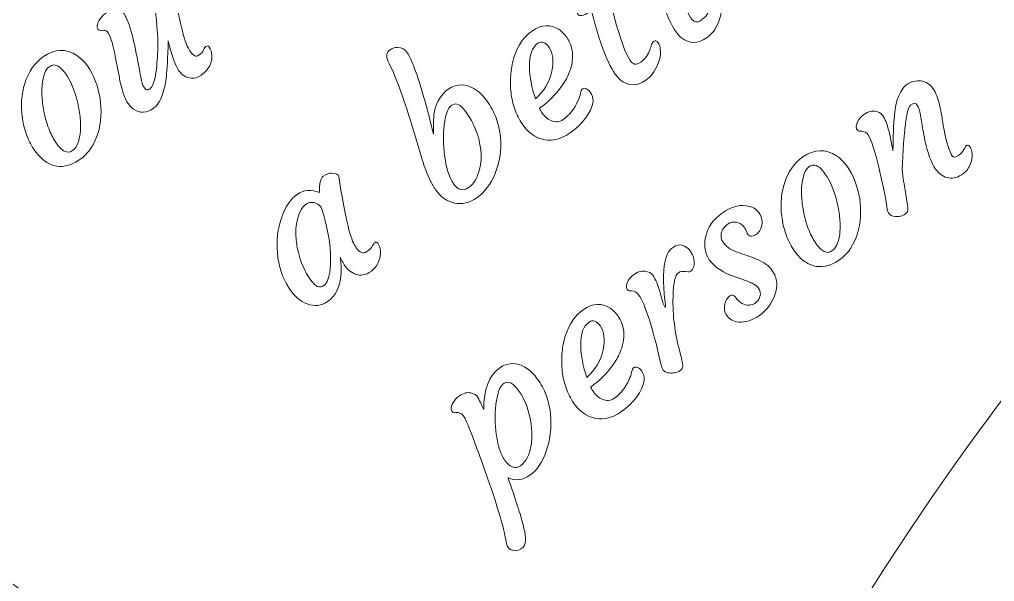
# Model space of a CAD drawing. Header units: inches. Extents: x -160 to 752, y 28 to 782.
# Drawn here: x 412.3 to 504.7, y 602.2 to 655.4 of the extents above; entities that cross this region are included whole.
import ezdxf

# ---------------------------------------------------------------- set-up
doc = ezdxf.new("R2010")
doc.units = ezdxf.units.IN
doc.header["$MEASUREMENT"] = 0
doc.layers.add('_U+0421_U+043B_U+043E_U+0439 1', color=7, linetype='Continuous')

# ---------------------------------------------------------------- blocks, each defined once
blk = doc.blocks.new('block 2')
at = {"layer": '_U+0421_U+043B_U+043E_U+0439 1', "color": 12, "lineweight": 9, "true_color": 0xe30513}
for points, knots in [([(305.09, 27.814), (184.245, 132.086), (55.294, 227.605), (-54.648, 344.614), (-130.379, 432.044), (-160.472, 554.527), (-106.382, 659.789), (-61.653, 746.823), (0.67, 769.936), (55.395, 761.155), (152.473, 745.576), (244.359, 626.028), (305.003, 559.166), (383.274, 640.557), (469.584, 781.891), (597.356, 753.442), (657.303, 740.096), (700.304, 699.787), (723.454, 645.646), (746.596, 591.535), (751.522, 539.494), (735.492, 482.616), (690.017, 321.273), (429.513, 136.472), (305.09, 27.814), (305.09, 27.814), (305.09, 27.814), (305.09, 27.814)], [0, 0, 0, 0, 1, 1, 1, 2, 2, 2, 3, 3, 3, 4, 4, 4, 5, 5, 5, 6, 6, 6, 7, 7, 7, 8, 8, 8, 9, 9, 9, 9]), ([(579.118, 671.93), (563.354, 665.622), (547.381, 659.031), (531.383, 646.389), (532.301, 644.661), (534.518, 644.383), (535.191, 644.395), (539.117, 644.461), (542.591, 643.975), (545.98, 643.63), (550.523, 642.98), (554.61, 640.093), (555.726, 635.532), (556.651, 631.762), (555.385, 629.448), (553.516, 628.288), (550.203, 626.23), (541.801, 629.264), (538.06, 630.661), (539.033, 625.346), (541.648, 616.895), (537.08, 614.424), (534.937, 613.265), (532.599, 613.354), (530.498, 614.373), (528.398, 615.393), (526.897, 616.824), (525.898, 618.945), (523.849, 623.294), (524.351, 630.522), (525.12, 635.357), (525.369, 636.915), (524.806, 638.649), (523.549, 639.64), (517.372, 633.804), (510.588, 626.303), (504.316, 617.896), (480.883, 586.487), (456.694, 534.634), (430.409, 501.711), (431.53, 500.106), (433.73, 499.782), (434.395, 499.874), (438.284, 500.413), (441.793, 500.35), (445.198, 500.417), (449.786, 500.32), (454.192, 497.948), (455.85, 493.555), (457.222, 489.924), (456.246, 487.475), (454.531, 486.097), (451.49, 483.654), (442.783, 485.652), (438.902, 486.587), (440.51, 481.428), (444.125, 473.355), (439.888, 470.351), (437.901, 468.941), (435.57, 468.748), (433.361, 469.506), (431.152, 470.264), (429.49, 471.504), (428.242, 473.489), (425.684, 477.558), (425.309, 484.795), (425.489, 489.687), (425.549, 491.264), (424.78, 492.917), (423.412, 493.75), (394.214, 462.004), (361.883, 456.554), (326.536, 457.856), (291.19, 459.158), (252.356, 466.426), (220.233, 490.946), (188.11, 515.465), (162.695, 557.236), (136.22, 588.276), (114.092, 614.217), (90.283, 633.239), (69.003, 643.796), (67.842, 642.221), (68.554, 640.101), (68.854, 639.5), (70.613, 635.989), (71.678, 632.646), (72.832, 629.442), (74.213, 625.065), (73.379, 620.133), (69.751, 617.151), (66.752, 614.687), (64.118, 614.827), (62.264, 616.01), (58.973, 618.105), (58.073, 626.994), (57.715, 630.969), (53.344, 627.792), (46.856, 621.779), (42.652, 624.828), (40.68, 626.258), (39.748, 628.403), (39.759, 630.739), (39.768, 633.074), (40.41, 635.046), (41.889, 636.865), (44.923, 640.593), (51.657, 643.269), (56.347, 644.667), (57.861, 645.118), (59.18, 646.376), (59.53, 647.939), (34.924, 656.842), (11.318, 654.929), (-10.354, 652.425)], [0, 0, 0, 0, 1, 1, 1, 2, 2, 2, 3, 3, 3, 4, 4, 4, 5, 5, 5, 6, 6, 6, 7, 7, 7, 8, 8, 8, 9, 9, 9, 10, 10, 10, 11, 11, 11, 12, 12, 12, 13, 13, 13, 14, 14, 14, 15, 15, 15, 16, 16, 16, 17, 17, 17, 18, 18, 18, 19, 19, 19, 20, 20, 20, 21, 21, 21, 22, 22, 22, 23, 23, 23, 24, 24, 24, 25, 25, 25, 26, 26, 26, 27, 27, 27, 28, 28, 28, 29, 29, 29, 30, 30, 30, 31, 31, 31, 32, 32, 32, 33, 33, 33, 34, 34, 34, 35, 35, 35, 36, 36, 36, 37, 37, 37, 38, 38, 38, 38]), ([(368.444, 630.967), (378.343, 624.631), (388.243, 618.295), (397.961, 611.693), (397.249, 610.259), (396.105, 609.49), (394.528, 609.413), (389.638, 609.174), (382.461, 608.18), (378.626, 605.282), (376.755, 603.869), (375.663, 602.106), (375.097, 599.841), (374.531, 597.574), (374.923, 595.269), (376.498, 593.41), (379.854, 589.447), (387.588, 593.741), (392.59, 595.784), (391.991, 591.837), (390.747, 582.991), (393.442, 580.171), (394.961, 578.58), (397.485, 577.817), (400.985, 579.496), (405.22, 581.525), (407.205, 586.117), (406.909, 590.697), (406.551, 594.084), (406.313, 597.585), (405.441, 601.414), (405.293, 602.069), (405.109, 604.297), (406.612, 605.55), (430.895, 588.411), (453.347, 569.482), (471.759, 543.656), (499.533, 504.695), (517.314, 450.946), (500.056, 389.009), (482.799, 327.073), (430.596, 256.903), (406.606, 207.427), (393.541, 180.483), (391.138, 191.769), (388.23, 141.243)], [0, 0, 0, 0, 1, 1, 1, 2, 2, 2, 3, 3, 3, 4, 4, 4, 5, 5, 5, 6, 6, 6, 7, 7, 7, 8, 8, 8, 9, 9, 9, 10, 10, 10, 11, 11, 11, 12, 12, 12, 13, 13, 13, 14, 14, 14, 15, 15, 15, 15]), ([(734.596, 615.171), (715.068, 606.429), (695.541, 597.686), (677.914, 587.377), (678.45, 585.495), (680.709, 584.446), (681.368, 584.317), (685.222, 583.563), (688.519, 582.363), (691.761, 581.318), (696.068, 579.734), (699.463, 576.059), (699.603, 571.365), (699.721, 567.486), (698, 565.487), (695.93, 564.742), (692.261, 563.42), (684.676, 568.141), (681.31, 570.287), (681.153, 564.886), (681.946, 556.076), (676.963, 554.612), (674.625, 553.926), (672.358, 554.5), (670.515, 555.936), (668.674, 557.372), (667.505, 559.084), (666.97, 561.367), (665.874, 566.047), (667.873, 573.012), (669.635, 577.58), (670.203, 579.052), (670.013, 580.865), (668.991, 582.097), (655.039, 573.103), (642.523, 562.613), (632.674, 550.234), (610.05, 521.798), (601.028, 481.695), (582.529, 450.134), (581.065, 450.78), (580.089, 452.319), (579.941, 453.891), (579.482, 458.765), (578.168, 465.89), (575.101, 469.592), (573.605, 471.397), (571.795, 472.41), (569.507, 472.874), (567.218, 473.338), (564.931, 472.842), (563.145, 471.185), (559.336, 467.655), (563.973, 460.121), (566.239, 455.216), (562.269, 455.637), (553.376, 456.483), (550.68, 453.665), (549.159, 452.076), (548.51, 449.519), (550.344, 446.098), (552.561, 441.96), (557.238, 440.182), (561.799, 440.684), (565.168, 441.193), (568.654, 441.588), (572.439, 442.63), (573.088, 442.808), (575.4, 442.795), (576.719, 441.35), (555.966, 411.271), (524.705, 390.147), (493.444, 369.023)], [0, 0, 0, 0, 1, 1, 1, 2, 2, 2, 3, 3, 3, 4, 4, 4, 5, 5, 5, 6, 6, 6, 7, 7, 7, 8, 8, 8, 9, 9, 9, 10, 10, 10, 11, 11, 11, 12, 12, 12, 13, 13, 13, 14, 14, 14, 15, 15, 15, 16, 16, 16, 17, 17, 17, 18, 18, 18, 19, 19, 19, 20, 20, 20, 21, 21, 21, 22, 22, 22, 23, 23, 23, 24, 24, 24, 24])]:
    blk.add_open_spline(points, degree=3, knots=knots, dxfattribs=at)
at = {"layer": '_U+0421_U+043B_U+043E_U+0439 1', "lineweight": 0}
for points, knots in [([(478.158, 657.305), (478.31, 657.411), (478.456, 657.361), (478.598, 657.156), (478.719, 656.984), (478.782, 656.779), (478.789, 656.545), (478.86, 656.147), (478.777, 655.66), (478.543, 655.096), (478.277, 654.451), (477.901, 653.964), (477.414, 653.626), (476.574, 653.042), (475.779, 653.044), (475.03, 653.642), (474.143, 654.352), (473.225, 656.523), (472.28, 660.16), (471.643, 659.792), (471.244, 659.67), (471.081, 659.791), (471.036, 659.827), (470.993, 659.872), (470.953, 659.928), (470.916, 659.982), (470.896, 660.062), (470.892, 660.171), (470.893, 660.279), (470.908, 660.393), (470.938, 660.516), (471.018, 660.794), (471.149, 661), (471.336, 661.13), (471.336, 661.13), (471.957, 661.562), (471.957, 661.562), (471.602, 663.276), (471.481, 664.307), (471.594, 664.659), (471.651, 664.822), (471.752, 664.951), (471.891, 665.048), (472.033, 665.146), (472.161, 665.212), (472.281, 665.24), (472.401, 665.268), (472.522, 665.276), (472.642, 665.257), (472.916, 665.217), (473.124, 665.1), (473.258, 664.907), (473.331, 664.803), (473.382, 664.66), (473.416, 664.481), (473.416, 664.481), (473.711, 662.817), (473.711, 662.817), (473.711, 662.817), (473.898, 662.947), (473.898, 662.947), (474.222, 663.172), (474.482, 663.357), (474.677, 663.5), (474.677, 663.5), (474.827, 663.604), (475.12, 663.816), (475.215, 663.89), (475.339, 663.98), (475.486, 664.083), (475.637, 664.187), (475.748, 664.186), (475.824, 664.076), (476.305, 663.385), (475.727, 662.473), (474.098, 661.34), (474.098, 661.34), (474.034, 661.296), (474.034, 661.296), (474.034, 661.296), (474.462, 659.545), (474.462, 659.545), (474.993, 657.498), (475.487, 656.147), (475.941, 655.494), (476.067, 655.312), (476.208, 655.2), (476.362, 655.156), (476.518, 655.109), (476.711, 655.168), (476.941, 655.328), (477.171, 655.488), (477.352, 655.673), (477.485, 655.881), (477.617, 656.092), (477.723, 656.293), (477.796, 656.49), (477.868, 656.683), (477.931, 656.854), (477.977, 657.005), (478.025, 657.153), (478.086, 657.255), (478.158, 657.305), (478.158, 657.305), (478.158, 657.305), (478.158, 657.305)], [0, 0, 0, 0, 1, 1, 1, 2, 2, 2, 3, 3, 3, 4, 4, 4, 5, 5, 5, 6, 6, 6, 7, 7, 7, 8, 8, 8, 9, 9, 9, 10, 10, 10, 11, 11, 11, 12, 12, 12, 13, 13, 13, 14, 14, 14, 15, 15, 15, 16, 16, 16, 17, 17, 17, 18, 18, 18, 19, 19, 19, 20, 20, 20, 21, 21, 21, 22, 22, 22, 23, 23, 23, 24, 24, 24, 25, 25, 25, 26, 26, 26, 27, 27, 27, 28, 28, 28, 29, 29, 29, 30, 30, 30, 31, 31, 31, 32, 32, 32, 33, 33, 33, 34, 34, 34, 35, 35, 35, 35]), ([(472.397, 653.301), (472.55, 653.407), (472.696, 653.358), (472.839, 653.151), (472.958, 652.98), (473.022, 652.774), (473.029, 652.541), (473.099, 652.143), (473.017, 651.656), (472.782, 651.092), (472.516, 650.447), (472.14, 649.96), (471.654, 649.621), (470.814, 649.038), (470.018, 649.04), (469.269, 649.638), (468.383, 650.348), (467.465, 652.519), (466.52, 656.156), (465.883, 655.788), (465.484, 655.666), (465.321, 655.787), (465.276, 655.823), (465.233, 655.868), (465.193, 655.924), (465.156, 655.978), (465.137, 656.058), (465.132, 656.167), (465.133, 656.275), (465.148, 656.389), (465.178, 656.512), (465.258, 656.79), (465.388, 656.996), (465.576, 657.126), (465.576, 657.126), (466.197, 657.558), (466.197, 657.558), (465.843, 659.272), (465.722, 660.303), (465.833, 660.654), (465.891, 660.817), (465.992, 660.947), (466.131, 661.044), (466.272, 661.142), (466.401, 661.208), (466.521, 661.236), (466.641, 661.263), (466.762, 661.272), (466.883, 661.252), (467.156, 661.213), (467.364, 661.096), (467.498, 660.903), (467.57, 660.798), (467.622, 660.656), (467.656, 660.477), (467.656, 660.477), (467.951, 658.813), (467.951, 658.813), (467.951, 658.813), (468.138, 658.943), (468.138, 658.943), (468.462, 659.168), (468.722, 659.353), (468.917, 659.496), (468.917, 659.496), (469.066, 659.6), (469.36, 659.812), (469.455, 659.886), (469.578, 659.976), (469.725, 660.079), (469.876, 660.183), (469.988, 660.181), (470.064, 660.072), (470.544, 659.381), (469.968, 658.469), (468.339, 657.336), (468.339, 657.336), (468.274, 657.292), (468.274, 657.292), (468.274, 657.292), (468.701, 655.541), (468.701, 655.541), (469.232, 653.494), (469.726, 652.143), (470.18, 651.49), (470.307, 651.308), (470.448, 651.196), (470.602, 651.152), (470.758, 651.105), (470.951, 651.164), (471.18, 651.324), (471.41, 651.484), (471.592, 651.669), (471.724, 651.877), (471.856, 652.087), (471.963, 652.288), (472.035, 652.486), (472.108, 652.679), (472.171, 652.85), (472.217, 653.001), (472.265, 653.149), (472.326, 653.251), (472.397, 653.301), (472.397, 653.301), (472.397, 653.301), (472.397, 653.301)], [0, 0, 0, 0, 1, 1, 1, 2, 2, 2, 3, 3, 3, 4, 4, 4, 5, 5, 5, 6, 6, 6, 7, 7, 7, 8, 8, 8, 9, 9, 9, 10, 10, 10, 11, 11, 11, 12, 12, 12, 13, 13, 13, 14, 14, 14, 15, 15, 15, 16, 16, 16, 17, 17, 17, 18, 18, 18, 19, 19, 19, 20, 20, 20, 21, 21, 21, 22, 22, 22, 23, 23, 23, 24, 24, 24, 25, 25, 25, 26, 26, 26, 27, 27, 27, 28, 28, 28, 29, 29, 29, 30, 30, 30, 31, 31, 31, 32, 32, 32, 33, 33, 33, 34, 34, 34, 35, 35, 35, 35]), ([(429.977, 652.816), (430.098, 652.9), (430.201, 652.884), (430.285, 652.764), (430.6, 652.309), (430.642, 651.77), (430.406, 651.15), (430.242, 650.742), (429.954, 650.396), (429.546, 650.111), (429.211, 649.879), (428.903, 649.779), (428.614, 649.813), (428.099, 649.872), (427.702, 650.108), (427.42, 650.514), (427.058, 651.033), (426.725, 651.976), (426.418, 653.342), (426.368, 651.696), (426.305, 650.581), (426.231, 649.998), (426.156, 649.414), (426.066, 648.939), (425.966, 648.575), (425.74, 647.783), (425.414, 647.24), (424.992, 646.946), (424.344, 646.496), (423.72, 646.474), (423.118, 646.885), (422.931, 647.014), (422.767, 647.189), (422.613, 647.411), (422.458, 647.633), (422.322, 647.908), (422.206, 648.236), (422.092, 648.56), (421.992, 648.916), (421.903, 649.299), (421.817, 649.68), (421.736, 650.076), (421.661, 650.487), (421.661, 650.487), (421.429, 651.723), (421.429, 651.723), (421.133, 653.307), (420.835, 654.163), (420.537, 654.29), (420.407, 654.346), (420.221, 654.363), (419.978, 654.341), (419.89, 654.336), (419.815, 654.375), (419.75, 654.468), (419.686, 654.559), (419.663, 654.674), (419.683, 654.811), (419.7, 654.946), (419.75, 655.087), (419.825, 655.235), (419.996, 655.532), (420.211, 655.769), (420.468, 655.948), (420.722, 656.124), (420.936, 656.233), (421.107, 656.273), (421.28, 656.31), (421.435, 656.314), (421.578, 656.291), (421.871, 656.236), (422.088, 656.106), (422.233, 655.897), (422.378, 655.689), (422.51, 655.431), (422.619, 655.126), (422.732, 654.82), (422.839, 654.477), (422.94, 654.099), (423.04, 653.72), (423.139, 653.321), (423.233, 652.906), (423.46, 651.809), (423.605, 651.081), (423.669, 650.721), (423.669, 650.721), (423.799, 649.918), (423.799, 649.918), (423.887, 649.443), (423.983, 649.133), (424.083, 648.989), (424.185, 648.842), (424.282, 648.754), (424.368, 648.727), (424.46, 648.699), (424.566, 648.729), (424.688, 648.814), (424.812, 648.9), (424.912, 649.057), (424.993, 649.284), (425.076, 649.512), (425.146, 649.788), (425.208, 650.116), (425.264, 650.445), (425.311, 650.807), (425.344, 651.206), (425.375, 651.605), (425.397, 652.009), (425.41, 652.418), (425.428, 653.225), (425.42, 653.854), (425.376, 654.304), (425.122, 657.032), (425.001, 658.468), (425.013, 658.607), (425.025, 658.949), (425.118, 659.18), (425.292, 659.301), (425.466, 659.422), (425.634, 659.511), (425.79, 659.56), (425.947, 659.614), (426.098, 659.636), (426.244, 659.626), (426.576, 659.618), (426.761, 659.505), (426.793, 659.288), (427.368, 655.744), (427.843, 653.594), (428.22, 652.84), (428.356, 652.586), (428.457, 652.414), (428.517, 652.325), (428.793, 651.929), (429.054, 651.812), (429.294, 651.98), (429.518, 652.136), (429.673, 652.307), (429.764, 652.49), (429.856, 652.672), (429.927, 652.781), (429.977, 652.816), (429.977, 652.816), (429.977, 652.816), (429.977, 652.816)], [0, 0, 0, 0, 1, 1, 1, 2, 2, 2, 3, 3, 3, 4, 4, 4, 5, 5, 5, 6, 6, 6, 7, 7, 7, 8, 8, 8, 9, 9, 9, 10, 10, 10, 11, 11, 11, 12, 12, 12, 13, 13, 13, 14, 14, 14, 15, 15, 15, 16, 16, 16, 17, 17, 17, 18, 18, 18, 19, 19, 19, 20, 20, 20, 21, 21, 21, 22, 22, 22, 23, 23, 23, 24, 24, 24, 25, 25, 25, 26, 26, 26, 27, 27, 27, 28, 28, 28, 29, 29, 29, 30, 30, 30, 31, 31, 31, 32, 32, 32, 33, 33, 33, 34, 34, 34, 35, 35, 35, 36, 36, 36, 37, 37, 37, 38, 38, 38, 39, 39, 39, 40, 40, 40, 41, 41, 41, 42, 42, 42, 43, 43, 43, 44, 44, 44, 45, 45, 45, 46, 46, 46, 47, 47, 47, 48, 48, 48, 48]), ([(459.865, 645.609), (459.57, 646.078), (459.341, 646.567), (459.184, 647.072), (459.027, 647.578), (458.92, 648.103), (458.87, 648.644), (458.821, 649.188), (458.821, 649.736), (458.875, 650.286), (458.928, 650.838), (459.036, 651.366), (459.2, 651.868), (459.557, 652.947), (460.118, 653.749), (460.884, 654.281), (461.777, 654.902), (462.626, 654.949), (463.439, 654.418), (463.719, 654.24), (463.971, 653.979), (464.203, 653.632), (464.436, 653.286), (464.591, 652.926), (464.668, 652.547), (464.743, 652.171), (464.753, 651.785), (464.697, 651.393), (464.64, 651), (464.524, 650.606), (464.35, 650.203), (464.175, 649.803), (463.953, 649.415), (463.682, 649.033), (463.121, 648.253), (462.424, 647.566), (461.583, 646.966), (461.612, 646.879), (461.675, 646.76), (461.772, 646.609), (461.87, 646.463), (461.997, 646.309), (462.16, 646.153), (462.323, 646), (462.495, 645.882), (462.682, 645.802), (463.09, 645.621), (463.47, 645.651), (463.826, 645.898), (464.433, 646.32), (464.897, 646.909), (465.224, 647.664), (465.347, 647.923), (465.425, 648.164), (465.465, 648.382), (465.503, 648.6), (465.571, 648.742), (465.665, 648.807), (465.758, 648.872), (465.88, 648.874), (466.028, 648.81), (466.176, 648.746), (466.303, 648.643), (466.401, 648.502), (466.593, 648.226), (466.68, 647.929), (466.666, 647.618), (466.465, 646.503), (465.712, 645.491), (464.412, 644.587), (463.643, 644.053), (462.866, 643.854), (462.083, 643.992), (461.196, 644.149), (460.458, 644.692), (459.865, 645.609), (459.865, 645.609), (459.865, 645.609), (459.865, 645.609)], [0, 0, 0, 0, 1, 1, 1, 2, 2, 2, 3, 3, 3, 4, 4, 4, 5, 5, 5, 6, 6, 6, 7, 7, 7, 8, 8, 8, 9, 9, 9, 10, 10, 10, 11, 11, 11, 12, 12, 12, 13, 13, 13, 14, 14, 14, 15, 15, 15, 16, 16, 16, 17, 17, 17, 18, 18, 18, 19, 19, 19, 20, 20, 20, 21, 21, 21, 22, 22, 22, 23, 23, 23, 24, 24, 24, 25, 25, 25, 26, 26, 26, 26]), ([(461.433, 653.119), (460.885, 652.738), (460.619, 651.995), (460.634, 650.889), (460.656, 649.945), (460.847, 648.934), (461.204, 647.865), (462.013, 648.563), (462.532, 649.431), (462.757, 650.48), (462.955, 651.455), (462.874, 652.2), (462.513, 652.719), (462.154, 653.236), (461.794, 653.371), (461.433, 653.119), (461.433, 653.119), (461.433, 653.119), (461.433, 653.119)], [0, 0, 0, 0, 1, 1, 1, 2, 2, 2, 3, 3, 3, 4, 4, 4, 5, 5, 5, 6, 6, 6, 6]), ([(415.843, 641.491), (415.478, 641.547), (415.123, 641.693), (414.772, 641.929), (414.424, 642.163), (414.095, 642.498), (413.785, 642.933), (413.474, 643.368), (413.219, 643.85), (413.019, 644.377), (412.819, 644.905), (412.676, 645.448), (412.594, 646.01), (412.508, 646.574), (412.486, 647.137), (412.52, 647.704), (412.555, 648.269), (412.654, 648.813), (412.816, 649.327), (413.171, 650.443), (413.761, 651.285), (414.579, 651.854), (415.657, 652.604), (416.713, 652.639), (417.754, 651.958), (418.5, 651.461), (419.091, 650.645), (419.527, 649.504), (419.929, 648.458), (420.097, 647.36), (420.031, 646.204), (419.97, 645.054), (419.656, 644.05), (419.084, 643.188), (418.795, 642.753), (418.458, 642.404), (418.076, 642.138), (417.69, 641.87), (417.314, 641.68), (416.946, 641.571), (416.577, 641.462), (416.207, 641.435), (415.843, 641.491), (415.843, 641.491), (415.843, 641.491), (415.843, 641.491)], [0, 0, 0, 0, 1, 1, 1, 2, 2, 2, 3, 3, 3, 4, 4, 4, 5, 5, 5, 6, 6, 6, 7, 7, 7, 8, 8, 8, 9, 9, 9, 10, 10, 10, 11, 11, 11, 12, 12, 12, 13, 13, 13, 14, 14, 14, 15, 15, 15, 15]), ([(451.774, 639.219), (451.564, 639.521), (451.386, 639.83), (451.237, 640.135), (451.089, 640.445), (450.952, 640.762), (450.827, 641.096), (450.701, 641.425), (450.584, 641.765), (450.477, 642.107), (450.477, 642.107), (449.492, 645.398), (449.492, 645.398), (448.675, 648.056), (447.932, 650.056), (447.259, 651.401), (447.013, 651.881), (447.072, 652.252), (447.444, 652.51), (447.664, 652.662), (447.889, 652.732), (448.121, 652.723), (448.554, 652.69), (448.852, 652.545), (449.024, 652.287), (449.193, 652.027), (449.35, 651.72), (449.502, 651.365), (449.652, 651.006), (449.804, 650.611), (449.957, 650.174), (450.11, 649.737), (450.259, 649.272), (450.408, 648.777), (450.778, 647.503), (451.035, 646.574), (451.181, 645.993), (451.181, 645.993), (451.547, 644.513), (451.547, 644.513), (451.511, 645.535), (451.548, 646.275), (451.652, 646.737), (451.874, 647.645), (452.298, 648.313), (452.919, 648.744), (453.834, 649.381), (454.774, 649.328), (455.743, 648.581), (456.071, 648.32), (456.406, 647.946), (456.748, 647.454), (457.089, 646.965), (457.357, 646.425), (457.547, 645.843), (457.739, 645.258), (457.859, 644.675), (457.901, 644.089), (457.943, 643.503), (457.919, 642.927), (457.826, 642.366), (457.731, 641.804), (457.586, 641.283), (457.388, 640.796), (456.966, 639.776), (456.396, 639.015), (455.682, 638.519), (454.96, 638.017), (454.24, 637.842), (453.523, 637.994), (452.816, 638.154), (452.231, 638.561), (451.774, 639.219), (451.774, 639.219), (451.774, 639.219), (451.774, 639.219)], [0, 0, 0, 0, 1, 1, 1, 2, 2, 2, 3, 3, 3, 4, 4, 4, 5, 5, 5, 6, 6, 6, 7, 7, 7, 8, 8, 8, 9, 9, 9, 10, 10, 10, 11, 11, 11, 12, 12, 12, 13, 13, 13, 14, 14, 14, 15, 15, 15, 16, 16, 16, 17, 17, 17, 18, 18, 18, 19, 19, 19, 20, 20, 20, 21, 21, 21, 22, 22, 22, 23, 23, 23, 24, 24, 24, 25, 25, 25, 25]), ([(414.699, 646.334), (414.809, 645.839), (414.963, 645.355), (415.154, 644.885), (415.348, 644.412), (415.573, 643.997), (415.826, 643.638), (416.085, 643.278), (416.34, 643.031), (416.59, 642.899), (416.841, 642.768), (417.085, 642.787), (417.326, 642.954), (417.566, 643.122), (417.746, 643.365), (417.864, 643.693), (417.983, 644.018), (418.057, 644.396), (418.088, 644.821), (418.12, 645.244), (418.108, 645.7), (418.053, 646.19), (418.001, 646.681), (417.911, 647.17), (417.79, 647.658), (417.523, 648.722), (417.156, 649.574), (416.695, 650.222), (416.295, 650.797), (415.922, 651.081), (415.579, 651.073), (415.441, 651.072), (415.286, 651.008), (415.118, 650.891), (414.947, 650.772), (414.806, 650.564), (414.694, 650.256), (414.581, 649.946), (414.504, 649.588), (414.467, 649.173), (414.43, 648.758), (414.43, 648.306), (414.471, 647.815), (414.511, 647.323), (414.587, 646.832), (414.699, 646.334), (414.699, 646.334), (414.699, 646.334), (414.699, 646.334)], [0, 0, 0, 0, 1, 1, 1, 2, 2, 2, 3, 3, 3, 4, 4, 4, 5, 5, 5, 6, 6, 6, 7, 7, 7, 8, 8, 8, 9, 9, 9, 10, 10, 10, 11, 11, 11, 12, 12, 12, 13, 13, 13, 14, 14, 14, 15, 15, 15, 16, 16, 16, 16]), ([(496.754, 647.261), (496.593, 647.149), (496.473, 646.831), (496.389, 646.312), (496.307, 645.796), (496.245, 645.332), (496.204, 644.922), (496.204, 644.922), (496.093, 643.662), (496.093, 643.662), (496.093, 643.662), (495.948, 641.129), (495.948, 641.129), (496.046, 640.344), (496.138, 639.702), (496.231, 639.199), (496.231, 639.199), (496.441, 637.995), (496.441, 637.995), (496.487, 637.694), (496.5, 637.469), (496.483, 637.323), (496.466, 637.176), (496.388, 637.054), (496.249, 636.957), (496.11, 636.861), (495.962, 636.794), (495.799, 636.755), (495.637, 636.714), (495.48, 636.7), (495.332, 636.713), (495.016, 636.744), (494.791, 636.856), (494.653, 637.055), (494.597, 637.135), (494.548, 637.326), (494.504, 637.637), (494.504, 637.637), (494.36, 638.482), (494.36, 638.482), (494.323, 638.734), (494.265, 639.051), (494.189, 639.43), (494.189, 639.43), (493.883, 640.808), (493.883, 640.808), (493.425, 642.779), (493.043, 643.99), (492.73, 644.44), (492.563, 644.68), (492.36, 644.801), (492.125, 644.809), (492.125, 644.809), (491.89, 644.809), (491.89, 644.809), (491.811, 644.809), (491.744, 644.854), (491.68, 644.947), (491.616, 645.038), (491.589, 645.15), (491.601, 645.282), (491.616, 645.415), (491.657, 645.55), (491.727, 645.695), (491.879, 645.979), (492.076, 646.203), (492.311, 646.367), (492.55, 646.532), (492.753, 646.634), (492.919, 646.674), (493.087, 646.712), (493.245, 646.719), (493.395, 646.692), (493.715, 646.643), (493.944, 646.518), (494.082, 646.32), (494.22, 646.122), (494.335, 645.904), (494.427, 645.67), (494.515, 645.434), (494.595, 645.188), (494.662, 644.926), (494.731, 644.668), (494.789, 644.411), (494.847, 644.153), (494.901, 643.897), (494.942, 643.672), (494.978, 643.478), (494.978, 643.478), (495.055, 643.031), (495.055, 643.031), (495.072, 642.921), (495.079, 642.887), (495.079, 642.933), (495.098, 644.138), (495.121, 644.923), (495.142, 645.279), (495.142, 645.279), (495.234, 646.319), (495.234, 646.319), (495.309, 647.07), (495.41, 647.6), (495.536, 647.91), (495.782, 648.549), (496.039, 648.957), (496.305, 649.143), (496.573, 649.329), (496.82, 649.453), (497.051, 649.511), (497.279, 649.57), (497.507, 649.585), (497.73, 649.554), (498.202, 649.486), (498.583, 649.246), (498.869, 648.835), (499.156, 648.422), (499.363, 647.924), (499.486, 647.342), (499.609, 646.766), (499.701, 646.285), (499.755, 645.911), (499.814, 645.535), (499.878, 645.158), (499.951, 644.784), (500.166, 643.641), (500.414, 642.868), (500.689, 642.472), (500.811, 642.296), (501.013, 642.302), (501.298, 642.499), (501.517, 642.651), (501.684, 642.839), (501.798, 643.057), (501.912, 643.275), (501.997, 643.405), (502.048, 643.441), (502.158, 643.517), (502.252, 643.5), (502.328, 643.39), (502.651, 642.927), (502.684, 642.371), (502.426, 641.727), (502.256, 641.292), (502.039, 640.982), (501.771, 640.796), (501.503, 640.61), (501.265, 640.484), (501.051, 640.422), (500.835, 640.356), (500.615, 640.341), (500.392, 640.369), (499.891, 640.434), (499.467, 640.714), (499.123, 641.209), (498.701, 641.816), (498.367, 642.707), (498.115, 643.881), (497.961, 644.695), (497.861, 645.256), (497.815, 645.566), (497.815, 645.566), (497.697, 646.309), (497.697, 646.309), (497.625, 646.755), (497.521, 647.075), (497.387, 647.268), (497.253, 647.461), (497.043, 647.461), (496.754, 647.261), (496.754, 647.261), (496.754, 647.261), (496.754, 647.261)], [0, 0, 0, 0, 1, 1, 1, 2, 2, 2, 3, 3, 3, 4, 4, 4, 5, 5, 5, 6, 6, 6, 7, 7, 7, 8, 8, 8, 9, 9, 9, 10, 10, 10, 11, 11, 11, 12, 12, 12, 13, 13, 13, 14, 14, 14, 15, 15, 15, 16, 16, 16, 17, 17, 17, 18, 18, 18, 19, 19, 19, 20, 20, 20, 21, 21, 21, 22, 22, 22, 23, 23, 23, 24, 24, 24, 25, 25, 25, 26, 26, 26, 27, 27, 27, 28, 28, 28, 29, 29, 29, 30, 30, 30, 31, 31, 31, 32, 32, 32, 33, 33, 33, 34, 34, 34, 35, 35, 35, 36, 36, 36, 37, 37, 37, 38, 38, 38, 39, 39, 39, 40, 40, 40, 41, 41, 41, 42, 42, 42, 43, 43, 43, 44, 44, 44, 45, 45, 45, 46, 46, 46, 47, 47, 47, 48, 48, 48, 49, 49, 49, 50, 50, 50, 51, 51, 51, 52, 52, 52, 53, 53, 53, 54, 54, 54, 55, 55, 55, 56, 56, 56, 57, 57, 57, 57]), ([(454.864, 639.462), (455.353, 639.802), (455.701, 640.369), (455.902, 641.16), (456.21, 642.366), (456.068, 643.684), (455.469, 645.112), (455.274, 645.58), (455.023, 646.037), (454.717, 646.478), (454.409, 646.92), (454.143, 647.195), (453.922, 647.302), (453.698, 647.413), (453.483, 647.395), (453.278, 647.252), (453.072, 647.109), (452.913, 646.875), (452.805, 646.551), (452.696, 646.228), (452.615, 645.843), (452.563, 645.398), (452.506, 644.954), (452.482, 644.469), (452.491, 643.943), (452.499, 643.417), (452.539, 642.897), (452.612, 642.381), (452.774, 641.247), (453.059, 640.386), (453.468, 639.797), (453.877, 639.208), (454.34, 639.097), (454.864, 639.462), (454.864, 639.462), (454.864, 639.462), (454.864, 639.462)], [0, 0, 0, 0, 1, 1, 1, 2, 2, 2, 3, 3, 3, 4, 4, 4, 5, 5, 5, 6, 6, 6, 7, 7, 7, 8, 8, 8, 9, 9, 9, 10, 10, 10, 11, 11, 11, 12, 12, 12, 12]), ([(487.818, 632.001), (487.453, 632.057), (487.098, 632.203), (486.747, 632.439), (486.398, 632.673), (486.07, 633.008), (485.759, 633.443), (485.449, 633.878), (485.193, 634.36), (484.993, 634.887), (484.793, 635.415), (484.65, 635.958), (484.569, 636.52), (484.483, 637.084), (484.461, 637.647), (484.494, 638.215), (484.53, 638.779), (484.628, 639.324), (484.791, 639.837), (485.146, 640.953), (485.735, 641.795), (486.554, 642.364), (487.632, 643.114), (488.687, 643.149), (489.728, 642.468), (490.474, 641.971), (491.065, 641.155), (491.501, 640.014), (491.903, 638.968), (492.071, 637.87), (492.005, 636.714), (491.943, 635.564), (491.63, 634.56), (491.058, 633.698), (490.769, 633.263), (490.432, 632.914), (490.051, 632.648), (489.665, 632.381), (489.289, 632.191), (488.921, 632.081), (488.552, 631.972), (488.181, 631.945), (487.818, 632.001), (487.818, 632.001), (487.818, 632.001), (487.818, 632.001)], [0, 0, 0, 0, 1, 1, 1, 2, 2, 2, 3, 3, 3, 4, 4, 4, 5, 5, 5, 6, 6, 6, 7, 7, 7, 8, 8, 8, 9, 9, 9, 10, 10, 10, 11, 11, 11, 12, 12, 12, 13, 13, 13, 14, 14, 14, 15, 15, 15, 15]), ([(486.673, 636.844), (486.783, 636.349), (486.937, 635.865), (487.129, 635.395), (487.322, 634.922), (487.547, 634.507), (487.801, 634.148), (488.059, 633.788), (488.314, 633.541), (488.565, 633.409), (488.815, 633.278), (489.06, 633.297), (489.301, 633.464), (489.541, 633.632), (489.721, 633.876), (489.839, 634.203), (489.957, 634.528), (490.032, 634.906), (490.062, 635.331), (490.094, 635.754), (490.082, 636.21), (490.027, 636.7), (489.975, 637.191), (489.886, 637.681), (489.764, 638.168), (489.497, 639.232), (489.131, 640.085), (488.669, 640.732), (488.269, 641.307), (487.896, 641.591), (487.554, 641.583), (487.415, 641.582), (487.261, 641.519), (487.092, 641.402), (486.921, 641.283), (486.781, 641.074), (486.669, 640.766), (486.555, 640.456), (486.478, 640.098), (486.442, 639.683), (486.405, 639.268), (486.405, 638.817), (486.446, 638.325), (486.485, 637.833), (486.561, 637.342), (486.673, 636.844), (486.673, 636.844), (486.673, 636.844), (486.673, 636.844)], [0, 0, 0, 0, 1, 1, 1, 2, 2, 2, 3, 3, 3, 4, 4, 4, 5, 5, 5, 6, 6, 6, 7, 7, 7, 8, 8, 8, 9, 9, 9, 10, 10, 10, 11, 11, 11, 12, 12, 12, 13, 13, 13, 14, 14, 14, 15, 15, 15, 16, 16, 16, 16]), ([(444.232, 633.766), (444.565, 633.287), (444.901, 633.163), (445.241, 633.399), (445.476, 633.563), (445.647, 633.734), (445.748, 633.915), (445.853, 634.095), (445.931, 634.205), (445.982, 634.24), (446.092, 634.316), (446.189, 634.297), (446.269, 634.182), (446.581, 633.732), (446.614, 633.183), (446.368, 632.532), (446.106, 631.847), (445.659, 631.412), (445.022, 631.224), (444.599, 631.108), (444.168, 631.193), (443.729, 631.475), (443.51, 631.625), (443.34, 631.784), (443.224, 631.95), (443.035, 632.223), (442.863, 632.528), (442.706, 632.868), (442.909, 631.536), (442.781, 630.431), (442.321, 629.556), (442.135, 629.209), (441.88, 628.924), (441.555, 628.699), (441.232, 628.474), (440.905, 628.346), (440.576, 628.311), (440.245, 628.28), (439.916, 628.325), (439.583, 628.443), (438.902, 628.699), (438.321, 629.208), (437.836, 629.97), (437.221, 630.923), (436.862, 632.027), (436.757, 633.279), (436.653, 634.445), (436.778, 635.544), (437.139, 636.577), (437.488, 637.622), (437.982, 638.361), (438.613, 638.8), (439.248, 639.241), (439.957, 639.306), (440.749, 638.995), (440.703, 639.824), (440.824, 640.336), (441.098, 640.528), (441.396, 640.734), (441.658, 640.837), (441.887, 640.833), (442.321, 640.826), (442.551, 640.712), (442.573, 640.497), (443.129, 636.9), (443.617, 634.759), (444.037, 634.075), (444.095, 633.976), (444.16, 633.87), (444.232, 633.766), (444.232, 633.766), (444.232, 633.766), (444.232, 633.766)], [0, 0, 0, 0, 1, 1, 1, 2, 2, 2, 3, 3, 3, 4, 4, 4, 5, 5, 5, 6, 6, 6, 7, 7, 7, 8, 8, 8, 9, 9, 9, 10, 10, 10, 11, 11, 11, 12, 12, 12, 13, 13, 13, 14, 14, 14, 15, 15, 15, 16, 16, 16, 17, 17, 17, 18, 18, 18, 19, 19, 19, 20, 20, 20, 21, 21, 21, 22, 22, 22, 23, 23, 23, 24, 24, 24, 24]), ([(439.902, 630.712), (440.34, 630.084), (440.758, 629.91), (441.16, 630.189), (441.467, 630.403), (441.664, 630.929), (441.751, 631.763), (441.876, 632.989), (441.739, 634.43), (441.341, 636.081), (441.22, 636.604), (441.073, 637.106), (440.9, 637.588), (440.632, 637.929), (440.3, 638.087), (439.909, 638.062), (439.774, 638.056), (439.614, 637.984), (439.429, 637.855), (439.244, 637.727), (439.074, 637.51), (438.921, 637.2), (438.766, 636.891), (438.654, 636.539), (438.585, 636.142), (438.516, 635.744), (438.493, 635.316), (438.515, 634.855), (438.537, 634.395), (438.602, 633.924), (438.712, 633.441), (438.954, 632.414), (439.35, 631.507), (439.902, 630.712), (439.902, 630.712), (439.902, 630.712), (439.902, 630.712)], [0, 0, 0, 0, 1, 1, 1, 2, 2, 2, 3, 3, 3, 4, 4, 4, 5, 5, 5, 6, 6, 6, 7, 7, 7, 8, 8, 8, 9, 9, 9, 10, 10, 10, 11, 11, 11, 12, 12, 12, 12]), ([(479.328, 627.357), (479.216, 627.518), (479.149, 627.694), (479.122, 627.881), (479.095, 628.069), (479.103, 628.245), (479.14, 628.414), (479.219, 628.77), (479.378, 629.031), (479.619, 629.198), (479.827, 629.344), (480.007, 629.309), (480.155, 629.095), (480.535, 628.549), (480.975, 628.296), (481.486, 628.334), (481.671, 628.347), (481.836, 628.402), (481.977, 628.501), (482.116, 628.597), (482.225, 628.697), (482.305, 628.795), (482.381, 628.896), (482.439, 629.012), (482.475, 629.137), (482.556, 629.419), (482.526, 629.664), (482.381, 629.873), (482.236, 630.081), (482.056, 630.242), (481.84, 630.354), (481.622, 630.46), (481.377, 630.563), (481.103, 630.659), (481.103, 630.659), (480.22, 630.977), (480.22, 630.977), (479.012, 631.375), (478.162, 631.928), (477.671, 632.634), (477.265, 633.217), (477.144, 633.923), (477.31, 634.74), (477.499, 635.673), (478.038, 636.445), (478.921, 637.058), (479.694, 637.596), (480.43, 637.826), (481.13, 637.745), (481.7, 637.685), (482.122, 637.454), (482.397, 637.058), (482.684, 636.646), (482.755, 636.207), (482.612, 635.744), (482.484, 635.329), (482.258, 635.049), (481.936, 634.913), (481.792, 634.852), (481.651, 634.849), (481.511, 634.903), (481.373, 634.958), (481.28, 635.063), (481.231, 635.224), (481.181, 635.383), (481.107, 635.535), (481.011, 635.674), (480.912, 635.816), (480.794, 635.928), (480.659, 636.013), (480.522, 636.097), (480.383, 636.15), (480.236, 636.171), (479.93, 636.217), (479.681, 636.171), (479.477, 636.029), (479.277, 635.89), (479.129, 635.75), (479.027, 635.616), (478.93, 635.481), (478.86, 635.337), (478.818, 635.185), (478.743, 634.855), (478.803, 634.552), (478.992, 634.279), (479.183, 634.003), (479.395, 633.801), (479.627, 633.668), (479.858, 633.535), (480.116, 633.417), (480.389, 633.313), (480.666, 633.212), (480.956, 633.116), (481.262, 633.023), (481.563, 632.931), (481.862, 632.822), (482.155, 632.692), (482.85, 632.393), (483.336, 632.044), (483.614, 631.643), (483.891, 631.244), (484.041, 630.852), (484.063, 630.466), (484.08, 630.082), (484.025, 629.698), (483.894, 629.321), (483.618, 628.503), (483.126, 627.847), (482.422, 627.358), (481.748, 626.889), (481.101, 626.678), (480.486, 626.73), (479.972, 626.778), (479.586, 626.985), (479.328, 627.357), (479.328, 627.357), (479.328, 627.357), (479.328, 627.357)], [0, 0, 0, 0, 1, 1, 1, 2, 2, 2, 3, 3, 3, 4, 4, 4, 5, 5, 5, 6, 6, 6, 7, 7, 7, 8, 8, 8, 9, 9, 9, 10, 10, 10, 11, 11, 11, 12, 12, 12, 13, 13, 13, 14, 14, 14, 15, 15, 15, 16, 16, 16, 17, 17, 17, 18, 18, 18, 19, 19, 19, 20, 20, 20, 21, 21, 21, 22, 22, 22, 23, 23, 23, 24, 24, 24, 25, 25, 25, 26, 26, 26, 27, 27, 27, 28, 28, 28, 29, 29, 29, 30, 30, 30, 31, 31, 31, 32, 32, 32, 33, 33, 33, 34, 34, 34, 35, 35, 35, 36, 36, 36, 37, 37, 37, 38, 38, 38, 39, 39, 39, 39]), ([(474.022, 621.9), (473.862, 621.907), (473.717, 621.933), (473.588, 621.987), (473.456, 622.041), (473.366, 622.102), (473.311, 622.168), (473.257, 622.236), (473.21, 622.331), (473.175, 622.457), (473.138, 622.583), (473.098, 622.737), (473.053, 622.924), (472.296, 626.29), (471.604, 628.421), (470.979, 629.32), (470.79, 629.557), (470.58, 629.677), (470.349, 629.672), (470.349, 629.672), (470.118, 629.673), (470.118, 629.673), (470.044, 629.677), (469.977, 629.722), (469.909, 629.814), (469.844, 629.903), (469.814, 630.014), (469.823, 630.143), (469.836, 630.274), (469.873, 630.408), (469.938, 630.549), (470.079, 630.825), (470.269, 631.044), (470.507, 631.209), (470.745, 631.375), (470.948, 631.477), (471.117, 631.519), (471.288, 631.558), (471.452, 631.569), (471.606, 631.545), (471.935, 631.496), (472.176, 631.366), (472.324, 631.159), (472.469, 630.95), (472.595, 630.724), (472.692, 630.475), (472.792, 630.227), (472.881, 629.975), (472.954, 629.721), (473.03, 629.468), (473.097, 629.224), (473.16, 628.991), (473.222, 628.76), (473.271, 628.592), (473.312, 628.485), (473.399, 628.276), (473.463, 628.15), (473.505, 628.112), (473.555, 628.309), (473.555, 628.468), (473.51, 628.591), (473.51, 628.591), (473.411, 629.383), (473.411, 629.383), (473.241, 631.078), (473.343, 632.347), (473.713, 633.196), (473.824, 633.436), (474.013, 633.648), (474.276, 633.83), (474.541, 634.014), (474.818, 634.072), (475.109, 633.996), (475.401, 633.925), (475.63, 633.779), (475.791, 633.558), (475.955, 633.338), (476.072, 633.142), (476.134, 632.967), (476.198, 632.789), (476.236, 632.609), (476.25, 632.424), (476.278, 632.011), (476.172, 631.719), (475.929, 631.55), (475.859, 631.502), (475.781, 631.483), (475.69, 631.488), (475.69, 631.488), (475.415, 631.518), (475.415, 631.518), (475.135, 631.55), (474.917, 631.509), (474.759, 631.4), (474.599, 631.288), (474.479, 631.05), (474.396, 630.683), (474.314, 630.316), (474.266, 629.882), (474.249, 629.382), (474.18, 627.716), (474.356, 626.025), (474.776, 624.309), (474.776, 624.309), (475.063, 623.159), (475.063, 623.159), (475.132, 622.873), (475.165, 622.658), (475.163, 622.514), (475.162, 622.371), (475.095, 622.252), (474.961, 622.159), (474.829, 622.068), (474.679, 621.999), (474.511, 621.957), (474.343, 621.912), (474.18, 621.894), (474.022, 621.9), (474.022, 621.9), (474.022, 621.9), (474.022, 621.9)], [0, 0, 0, 0, 1, 1, 1, 2, 2, 2, 3, 3, 3, 4, 4, 4, 5, 5, 5, 6, 6, 6, 7, 7, 7, 8, 8, 8, 9, 9, 9, 10, 10, 10, 11, 11, 11, 12, 12, 12, 13, 13, 13, 14, 14, 14, 15, 15, 15, 16, 16, 16, 17, 17, 17, 18, 18, 18, 19, 19, 19, 20, 20, 20, 21, 21, 21, 22, 22, 22, 23, 23, 23, 24, 24, 24, 25, 25, 25, 26, 26, 26, 27, 27, 27, 28, 28, 28, 29, 29, 29, 30, 30, 30, 31, 31, 31, 32, 32, 32, 33, 33, 33, 34, 34, 34, 35, 35, 35, 36, 36, 36, 37, 37, 37, 38, 38, 38, 39, 39, 39, 40, 40, 40, 40]), ([(464.721, 619.223), (464.426, 619.693), (464.197, 620.181), (464.04, 620.687), (463.883, 621.193), (463.776, 621.717), (463.725, 622.258), (463.677, 622.803), (463.677, 623.351), (463.731, 623.9), (463.783, 624.453), (463.892, 624.981), (464.055, 625.483), (464.413, 626.561), (464.974, 627.363), (465.739, 627.895), (466.633, 628.516), (467.481, 628.563), (468.294, 628.033), (468.574, 627.854), (468.827, 627.593), (469.058, 627.247), (469.292, 626.901), (469.447, 626.54), (469.524, 626.161), (469.599, 625.785), (469.609, 625.399), (469.553, 625.007), (469.496, 624.614), (469.381, 624.221), (469.205, 623.817), (469.031, 623.417), (468.809, 623.029), (468.538, 622.647), (467.977, 621.868), (467.28, 621.181), (466.439, 620.581), (466.468, 620.493), (466.531, 620.375), (466.628, 620.224), (466.725, 620.077), (466.852, 619.923), (467.016, 619.768), (467.179, 619.614), (467.352, 619.497), (467.539, 619.416), (467.946, 619.235), (468.326, 619.265), (468.681, 619.512), (469.289, 619.935), (469.753, 620.523), (470.081, 621.279), (470.202, 621.538), (470.281, 621.779), (470.32, 621.996), (470.359, 622.214), (470.427, 622.356), (470.521, 622.422), (470.615, 622.487), (470.736, 622.488), (470.884, 622.424), (471.032, 622.36), (471.159, 622.258), (471.257, 622.116), (471.448, 621.841), (471.535, 621.544), (471.522, 621.233), (471.321, 620.117), (470.568, 619.105), (469.267, 618.202), (468.5, 617.668), (467.722, 617.468), (466.939, 617.607), (466.052, 617.764), (465.314, 618.306), (464.721, 619.223), (464.721, 619.223), (464.721, 619.223), (464.721, 619.223)], [0, 0, 0, 0, 1, 1, 1, 2, 2, 2, 3, 3, 3, 4, 4, 4, 5, 5, 5, 6, 6, 6, 7, 7, 7, 8, 8, 8, 9, 9, 9, 10, 10, 10, 11, 11, 11, 12, 12, 12, 13, 13, 13, 14, 14, 14, 15, 15, 15, 16, 16, 16, 17, 17, 17, 18, 18, 18, 19, 19, 19, 20, 20, 20, 21, 21, 21, 22, 22, 22, 23, 23, 23, 24, 24, 24, 25, 25, 25, 26, 26, 26, 26]), ([(466.289, 626.734), (465.74, 626.352), (465.476, 625.609), (465.49, 624.504), (465.512, 623.559), (465.702, 622.548), (466.06, 621.48), (466.869, 622.177), (467.388, 623.046), (467.612, 624.094), (467.81, 625.07), (467.729, 625.815), (467.368, 626.334), (467.01, 626.85), (466.65, 626.985), (466.289, 626.734), (466.289, 626.734), (466.289, 626.734), (466.289, 626.734)], [0, 0, 0, 0, 1, 1, 1, 2, 2, 2, 3, 3, 3, 4, 4, 4, 5, 5, 5, 6, 6, 6, 6]), ([(458.592, 611.998), (458.635, 611.913), (458.809, 611.423), (459.113, 610.524), (459.415, 609.627), (459.644, 608.909), (459.805, 608.365), (460.158, 607.154), (460.311, 606.357), (460.265, 605.967), (460.221, 605.659), (460.079, 605.418), (459.833, 605.246), (459.536, 605.04), (459.207, 605.029), (458.846, 605.211), (458.741, 605.265), (458.653, 605.339), (458.583, 605.441), (458.511, 605.545), (458.435, 605.819), (458.357, 606.268), (458.17, 607.416), (457.541, 609.498), (456.47, 612.511), (456.051, 613.708), (455.758, 614.517), (455.595, 614.939), (455.595, 614.939), (455.166, 616.093), (455.166, 616.093), (454.877, 616.852), (454.666, 617.361), (454.534, 617.614), (454.401, 617.867), (454.272, 618.019), (454.148, 618.076), (454.021, 618.134), (453.906, 618.162), (453.798, 618.158), (453.69, 618.159), (453.594, 618.155), (453.504, 618.148), (453.418, 618.14), (453.345, 618.188), (453.289, 618.292), (453.231, 618.398), (453.212, 618.517), (453.231, 618.649), (453.253, 618.783), (453.298, 618.917), (453.372, 619.056), (453.531, 619.33), (453.732, 619.549), (453.968, 619.712), (454.206, 619.878), (454.412, 619.981), (454.59, 620.018), (454.764, 620.056), (454.933, 620.054), (455.09, 620.016), (455.418, 619.943), (455.638, 619.803), (455.754, 619.597), (455.981, 619.156), (456.165, 618.772), (456.301, 618.441), (456.311, 620.377), (456.806, 621.686), (457.791, 622.37), (458.684, 622.991), (459.602, 622.943), (460.549, 622.232), (460.879, 621.981), (461.205, 621.62), (461.529, 621.155), (461.85, 620.692), (462.106, 620.175), (462.29, 619.609), (462.472, 619.044), (462.59, 618.468), (462.639, 617.884), (462.689, 617.299), (462.68, 616.717), (462.606, 616.146), (462.532, 615.571), (462.409, 615.029), (462.236, 614.52), (461.861, 613.454), (461.338, 612.689), (460.669, 612.224), (460, 611.759), (459.307, 611.683), (458.592, 611.998), (458.592, 611.998), (458.592, 611.998), (458.592, 611.998)], [0, 0, 0, 0, 1, 1, 1, 2, 2, 2, 3, 3, 3, 4, 4, 4, 5, 5, 5, 6, 6, 6, 7, 7, 7, 8, 8, 8, 9, 9, 9, 10, 10, 10, 11, 11, 11, 12, 12, 12, 13, 13, 13, 14, 14, 14, 15, 15, 15, 16, 16, 16, 17, 17, 17, 18, 18, 18, 19, 19, 19, 20, 20, 20, 21, 21, 21, 22, 22, 22, 23, 23, 23, 24, 24, 24, 25, 25, 25, 26, 26, 26, 27, 27, 27, 28, 28, 28, 29, 29, 29, 30, 30, 30, 31, 31, 31, 32, 32, 32, 32]), ([(457.478, 616.185), (457.546, 615.684), (457.645, 615.21), (457.783, 614.761), (457.918, 614.316), (458.091, 613.94), (458.304, 613.635), (458.513, 613.333), (458.753, 613.131), (459.019, 613.022), (459.286, 612.918), (459.549, 612.957), (459.803, 613.134), (460.059, 613.312), (460.267, 613.556), (460.425, 613.872), (460.582, 614.188), (460.695, 614.544), (460.77, 614.945), (460.844, 615.346), (460.875, 615.776), (460.861, 616.235), (460.848, 616.694), (460.795, 617.153), (460.7, 617.615), (460.491, 618.616), (460.146, 619.468), (459.664, 620.16), (459.401, 620.538), (459.148, 620.794), (458.903, 620.936), (458.659, 621.076), (458.433, 621.075), (458.227, 620.931), (458.018, 620.786), (457.861, 620.557), (457.747, 620.241), (457.632, 619.927), (457.544, 619.551), (457.481, 619.116), (457.418, 618.682), (457.389, 618.21), (457.387, 617.7), (457.384, 617.19), (457.413, 616.687), (457.478, 616.185), (457.478, 616.185), (457.478, 616.185), (457.478, 616.185)], [0, 0, 0, 0, 1, 1, 1, 2, 2, 2, 3, 3, 3, 4, 4, 4, 5, 5, 5, 6, 6, 6, 7, 7, 7, 8, 8, 8, 9, 9, 9, 10, 10, 10, 11, 11, 11, 12, 12, 12, 13, 13, 13, 14, 14, 14, 15, 15, 15, 16, 16, 16, 16])]:
    blk.add_open_spline(points, degree=3, knots=knots, dxfattribs=at)

msp = doc.modelspace()

# ---------------------------------------------------------------- block references
at = {"layer": '_U+0421_U+043B_U+043E_U+0439 1'}
msp.add_blockref('block 2', (0, 0), dxfattribs=at)

doc.saveas('drawing.dxf')
